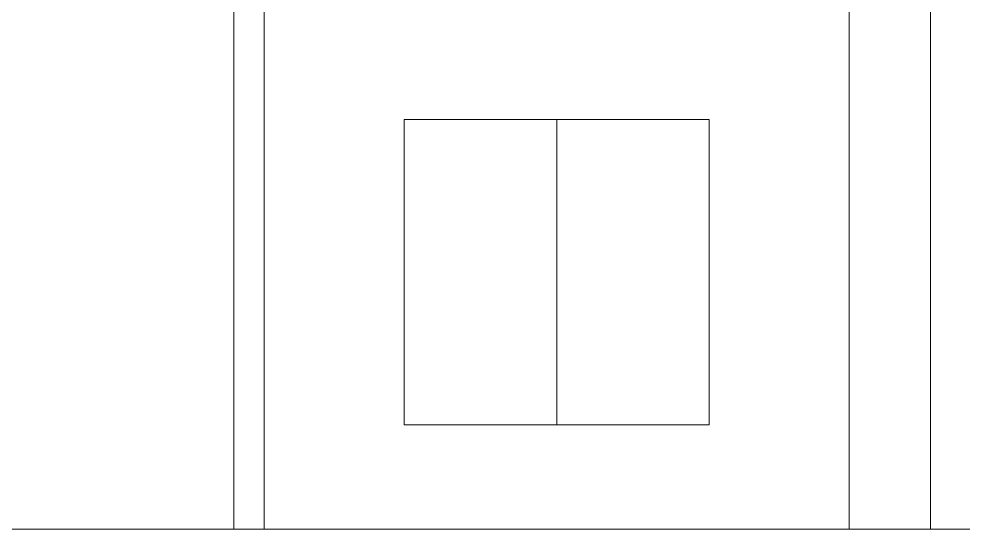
# Model space of a CAD drawing. Header units: millimetres. Extents: x 53645 to 137188, y 78097 to 135533.
# Drawn here: x 64932 to 68644, y 106870 to 108875 of the extents above; entities that cross this region are included whole.
import ezdxf

# ---------------------------------------------------------------- set-up
doc = ezdxf.new("R2010")
doc.units = ezdxf.units.MM
doc.layers.add('Wall2', color=5, linetype='Continuous', lineweight=5)

msp = doc.modelspace()

# ---------------------------------------------------------------- linework, layer by layer
at = {"layer": 'Wall2', "color": 4, "linetype": 'Continuous', "lineweight": 0, "ltscale": 100}
for points in [[(68196.4, 109600), (68196.4, 106869.9)], [(67046.5, 108479.9), (67046.5, 107279.9)]]:
    msp.add_lwpolyline(points, dxfattribs=at)
for points in [[(65776.5, 108969.9), (65896.5, 108969.9), (65896.5, 106869.9), (65776.5, 106869.9)], [(68516.4, 108969.9), (69326.4, 108969.9), (69326.4, 106869.9), (68516.4, 106869.9)], [(66446.6, 108479.9), (67646.3, 108479.9), (67646.3, 107279.9), (66446.6, 107279.9)]]:
    msp.add_lwpolyline(points, close=True, dxfattribs=at)
at = {"layer": 'Wall2', "ltscale": 100}
msp.add_lwpolyline([(74546.5, 106869.9), (61496.5, 106869.9), (61496.5, 106869.9), (74546.5, 106869.9)], close=True, dxfattribs=at)

doc.saveas('drawing.dxf')
